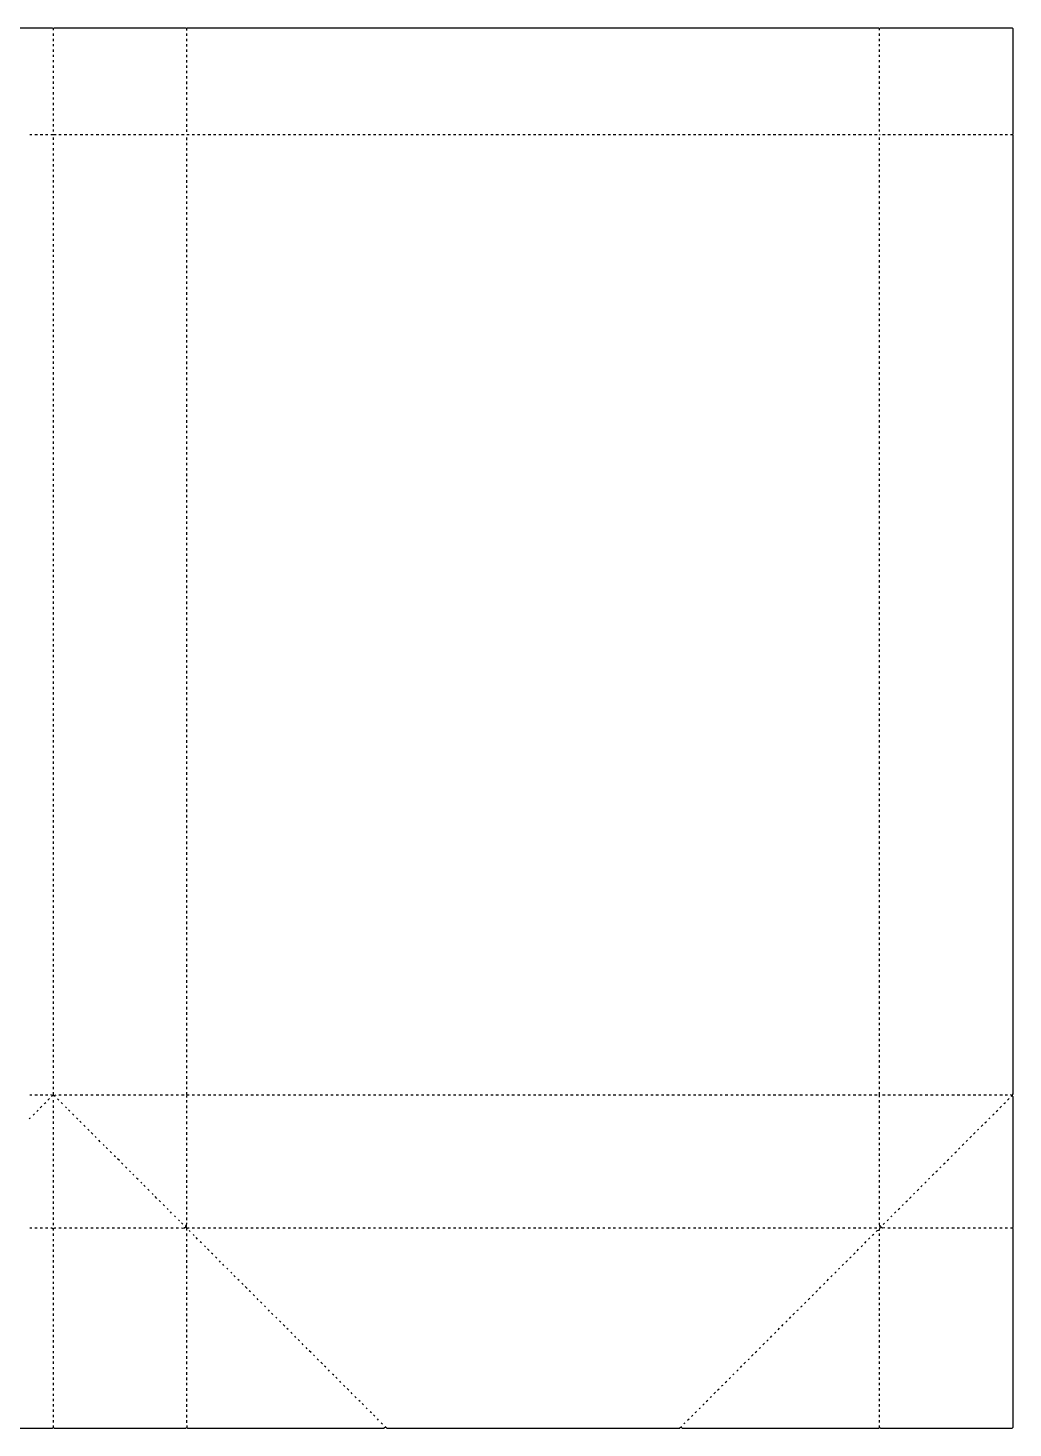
# Model space of a CAD drawing. Extents: x 1007 to 9747, y 717 to 6917.
# Drawn here: x 5382 to 9747, y 717 to 6917 of the extents above; entities that cross this region are included whole.
import ezdxf

# ---------------------------------------------------------------- set-up
doc = ezdxf.new("R2010")
doc.units = 0
doc.layers.get('0').update_dxf_attribs({"linetype": 'CONTINUOUS'})

msp = doc.modelspace()

# ---------------------------------------------------------------- linework, layer by layer
at = {"color": 7, "linetype": 'CONTINUOUS'}
for points in [[(9739, 2185), (9743, 2189), (9743, 2190), (9747, 2197), (9747, 6441, -0.120666), (9745, 6445, -0.120666), (9747, 6449), (9747, 6914), (9743, 6917), (9160, 6917), (9158.9, 6916.2, -0.374448), (9152, 6917), (6089, 6917), (6087.1, 6915.8), (6086, 6915, -0.120666), (6082, 6917), (5499, 6917), (5497.9, 6916.2), (5494, 6915), (5491, 6917), (4908, 6917)], [(5499, 2189, -0.169723), (5507, 2193)], [(6086, 2181, -0.14267), (6088, 2193, -0.129361), (6086.4, 2196), (6086, 2204)], [(8276, 720), (8281, 717), (9152, 717, -0.120666), (9156, 719, -0.120666), (9160, 717), (9743, 717), (9746.3, 719.9), (9747, 721), (9747, 1599, -0.120666), (9745, 1603, -0.120666), (9747, 1607), (9747, 2183), (9745.8, 2184.9, 0.095372), (9743, 2189)], [(9743, 2190, -0.126966), (9736, 2193)], [(5455, 2153, -0.087559), (5461, 2158)], [(9707, 2153, -0.087559), (9713, 2158)], [(5388, 2086, -0.087559), (5394, 2091)], [(9640, 2086, -0.087559), (9646, 2091)], [(9657, 2103, -0.087559), (9663, 2108)], [(9540, 1986, -0.087559), (9546, 1991)], [(9590, 2036, -0.087559), (9596, 2041)], [(9473, 1919, -0.087559), (9479, 1924)], [(9423, 1869, -0.087559), (9429, 1874)], [(9356, 1802, -0.087559), (9362, 1807)], [(9373, 1819, -0.087559), (9379, 1824)], [(9306, 1752, -0.087559), (9312, 1757)], [(9256, 1702, -0.087559), (9262, 1707)], [(9141, 1587, -0.28235), (9155, 1593), (9156, 1594), (9156.4, 1600.9), (9158.8, 1605.1), (9159, 1606), (9159, 1610, -0.684067), (9157, 1613, -0.08251), (9156, 1625)], [(9189, 1635, -0.087559), (9195, 1640)], [(9206, 1652, -0.087559), (9212, 1657)], [(5484, 1603, -0.225288), (5493, 1601), (5497, 1601), (5498.1, 1601.8, -0.169482), (5506, 1603)], [(6063, 1603, 0.158417), (6075, 1603, -0.682961), (6079, 1605), (6081, 1606), (6083, 1605), (6087, 1601, -0.23154), (6097, 1603)], [(6086, 1591, -0.088179), (6087, 1601)], [(9123, 1569, -0.071068), (9130, 1575)], [(9164, 1605, 0.425479), (9159, 1606)], [(9074, 1520, -0.087559), (9080, 1525)], [(9024, 1470, -0.087559), (9030, 1475)], [(8957, 1403, -0.087559), (8963, 1408)], [(8974, 1420, -0.087559), (8980, 1425)], [(8857, 1303, -0.087559), (8863, 1308)], [(8907, 1353, -0.087559), (8913, 1358)], [(8790, 1236, -0.087559), (8796, 1241)], [(8807, 1253, -0.087559), (8813, 1258)], [(8740, 1186, -0.087559), (8746, 1191)], [(8690, 1136, -0.087559), (8696, 1141)], [(8623, 1069, -0.087559), (8629, 1074)], [(8573, 1019, -0.087559), (8579, 1024)], [(8506, 952, -0.087559), (8512, 957)], [(8523, 969, -0.087559), (8529, 974)], [(8456, 902, -0.087559), (8462, 907)], [(8356, 802, -0.087559), (8362, 807)], [(8406, 852, -0.087559), (8412, 857)], [(8339, 785, -0.087559), (8345, 790)], [(4024, 720), (4029, 717), (4900, 717, -0.120666), (4904, 719, -0.120666), (4908, 717), (5491, 717, -0.120666), (5495, 719, -0.120666), (5499, 717), (6082, 717, -0.120666), (6086, 719)], [(6086, 728), (6086, 719), (6089, 717), (6960, 717, -0.079147), (6966, 720)], [(6964, 724), (6966, 722), (6966, 720, -0.085094), (6972, 717), (8270, 717, -0.079147), (8276, 720, -0.256569), (8278, 724)], [(8289, 735, -0.087559), (8295, 740)]]:
    msp.add_lwpolyline(points, format="xyb", dxfattribs=at)
for points in [[(5495, 6907), (5495, 6915)], [(5495, 6883), (5495, 6893)], [(6086, 6906), (6086, 6915)], [(6086, 6882), (6086, 6893)], [(9156, 6907), (9156, 6915)], [(9156, 6883), (9156, 6893)], [(5495, 6859), (5495, 6869)], [(5495, 6836), (5495, 6846)], [(5495, 6812), (5495, 6822)], [(6086, 6858), (6086, 6869)], [(6086, 6835), (6086, 6846)], [(6086, 6811), (6086, 6822)], [(9156, 6859), (9156, 6869)], [(9156, 6836), (9156, 6846)], [(9156, 6812), (9156, 6822)], [(5495, 6789), (5495, 6798)], [(5495, 6765), (5495, 6775)], [(6086, 6788), (6086, 6798)], [(6086, 6764), (6086, 6775)], [(9156, 6789), (9156, 6798)], [(9156, 6765), (9156, 6775)], [(5495, 6741), (5495, 6751)], [(5495, 6718), (5495, 6727)], [(5495, 6694), (5495, 6704)], [(6086, 6740), (6086, 6751)], [(6086, 6717), (6086, 6727)], [(6086, 6693), (6086, 6704)], [(9156, 6741), (9156, 6751)], [(9156, 6718), (9156, 6727)], [(9156, 6694), (9156, 6704)], [(5495, 6670), (5495, 6680)], [(5495, 6647), (5495, 6657)], [(6086, 6669), (6086, 6680)], [(6086, 6646), (6086, 6657)], [(9156, 6670), (9156, 6680)], [(9156, 6647), (9156, 6657)], [(5495, 6623), (5495, 6633)], [(5495, 6600), (5495, 6609)], [(5495, 6576), (5495, 6586)], [(6086, 6622), (6086, 6633)], [(6086, 6599), (6086, 6609)], [(6086, 6575), (6086, 6586)], [(9156, 6623), (9156, 6633)], [(9156, 6600), (9156, 6609)], [(9156, 6576), (9156, 6586)], [(5495, 6552), (5495, 6562)], [(5495, 6529), (5495, 6539)], [(5495, 6505), (5495, 6515)], [(6086, 6551), (6086, 6562)], [(6086, 6528), (6086, 6539)], [(6086, 6504), (6086, 6515)], [(9156, 6552), (9156, 6562)], [(9156, 6529), (9156, 6539)], [(9156, 6505), (9156, 6515)], [(5495, 6481), (5495, 6491)], [(5495, 6458), (5495, 6468)], [(6086, 6480), (6086, 6491)], [(6086, 6457), (6086, 6468)], [(9156, 6481), (9156, 6491)], [(9156, 6458), (9156, 6468)], [(5390, 6445), (5400, 6445)], [(5413, 6445), (5424, 6445)], [(5437, 6445), (5448, 6445)], [(5460, 6445), (5471, 6445)], [(5484, 6445), (5507, 6445)], [(5495, 6422), (5495, 6432)], [(5495, 6399), (5495, 6409)], [(5519, 6445), (5530, 6445)], [(5543, 6445), (5554, 6445)], [(5567, 6445), (5577, 6445)], [(5590, 6445), (5601, 6445)], [(5614, 6445), (5625, 6445)], [(5638, 6445), (5648, 6445)], [(5661, 6445), (5672, 6445)], [(5685, 6445), (5696, 6445)], [(5708, 6445), (5719, 6445)], [(5732, 6445), (5743, 6445)], [(5756, 6445), (5766, 6445)], [(5779, 6445), (5790, 6445)], [(5803, 6445), (5814, 6445)], [(5827, 6445), (5837, 6445)], [(5850, 6445), (5861, 6445)], [(5874, 6445), (5885, 6445)], [(5897, 6445), (5908, 6445)], [(5921, 6445), (5932, 6445)], [(5945, 6445), (5955, 6445)], [(5968, 6445), (5979, 6445)], [(5992, 6445), (6003, 6445)], [(6016, 6445), (6026, 6445)], [(6039, 6445), (6050, 6445)], [(6063, 6445), (6074, 6445)], [(6086, 6445), (6097, 6445)], [(6086, 6421), (6086, 6432)], [(6086, 6398), (6086, 6409)], [(6110, 6445), (6121, 6445)], [(6134, 6445), (6144, 6445)], [(6157, 6445), (6168, 6445)], [(6181, 6445), (6192, 6445)], [(6204, 6445), (6215, 6445)], [(6228, 6445), (6239, 6445)], [(6252, 6445), (6263, 6445)], [(6275, 6445), (6286, 6445)], [(6299, 6445), (6310, 6445)], [(6323, 6445), (6333, 6445)], [(6346, 6445), (6357, 6445)], [(6370, 6445), (6381, 6445)], [(6393, 6445), (6404, 6445)], [(6417, 6445), (6428, 6445)], [(6441, 6445), (6452, 6445)], [(6464, 6445), (6475, 6445)], [(6488, 6445), (6499, 6445)], [(6512, 6445), (6522, 6445)], [(6535, 6445), (6546, 6445)], [(6559, 6445), (6570, 6445)], [(6582, 6445), (6593, 6445)], [(6606, 6445), (6617, 6445)], [(6630, 6445), (6641, 6445)], [(6653, 6445), (6664, 6445)], [(6677, 6445), (6688, 6445)], [(6701, 6445), (6711, 6445)], [(6724, 6445), (6735, 6445)], [(6748, 6445), (6759, 6445)], [(6771, 6445), (6782, 6445)], [(6795, 6445), (6806, 6445)], [(6819, 6445), (6829, 6445)], [(6842, 6445), (6853, 6445)], [(6866, 6445), (6877, 6445)], [(6890, 6445), (6900, 6445)], [(6913, 6445), (6924, 6445)], [(6937, 6445), (6948, 6445)], [(6960, 6445), (6971, 6445)], [(6984, 6445), (6995, 6445)], [(7008, 6445), (7018, 6445)], [(7031, 6445), (7042, 6445)], [(7055, 6445), (7066, 6445)], [(7079, 6445), (7089, 6445)], [(7102, 6445), (7113, 6445)], [(7126, 6445), (7137, 6445)], [(7149, 6445), (7160, 6445)], [(7173, 6445), (7184, 6445)], [(7197, 6445), (7207, 6445)], [(7220, 6445), (7231, 6445)], [(7244, 6445), (7255, 6445)], [(7268, 6445), (7278, 6445)], [(7291, 6445), (7302, 6445)], [(7315, 6445), (7326, 6445)], [(7338, 6445), (7349, 6445)], [(7362, 6445), (7373, 6445)], [(7386, 6445), (7396, 6445)], [(7409, 6445), (7420, 6445)], [(7433, 6445), (7444, 6445)], [(7456, 6445), (7467, 6445)], [(7480, 6445), (7491, 6445)], [(7504, 6445), (7515, 6445)], [(7527, 6445), (7538, 6445)], [(7551, 6445), (7562, 6445)], [(7575, 6445), (7585, 6445)], [(7598, 6445), (7609, 6445)], [(7622, 6445), (7633, 6445)], [(7645, 6445), (7656, 6445)], [(7669, 6445), (7680, 6445)], [(7693, 6445), (7704, 6445)], [(7716, 6445), (7727, 6445)], [(7740, 6445), (7751, 6445)], [(7764, 6445), (7774, 6445)], [(7787, 6445), (7798, 6445)], [(7811, 6445), (7822, 6445)], [(7834, 6445), (7845, 6445)], [(7858, 6445), (7869, 6445)], [(7882, 6445), (7893, 6445)], [(7905, 6445), (7916, 6445)], [(7929, 6445), (7940, 6445)], [(7953, 6445), (7963, 6445)], [(7976, 6445), (7987, 6445)], [(8000, 6445), (8011, 6445)], [(8023, 6445), (8034, 6445)], [(8047, 6445), (8058, 6445)], [(8071, 6445), (8081, 6445)], [(8094, 6445), (8105, 6445)], [(8118, 6445), (8129, 6445)], [(8142, 6445), (8152, 6445)], [(8165, 6445), (8176, 6445)], [(8189, 6445), (8200, 6445)], [(8212, 6445), (8223, 6445)], [(8236, 6445), (8247, 6445)], [(8260, 6445), (8270, 6445)], [(8283, 6445), (8294, 6445)], [(8307, 6445), (8318, 6445)], [(8331, 6445), (8341, 6445)], [(8354, 6445), (8365, 6445)], [(8378, 6445), (8389, 6445)], [(8401, 6445), (8412, 6445)], [(8425, 6445), (8436, 6445)], [(8449, 6445), (8459, 6445)], [(8472, 6445), (8483, 6445)], [(8496, 6445), (8507, 6445)], [(8520, 6445), (8530, 6445)], [(8543, 6445), (8554, 6445)], [(8567, 6445), (8578, 6445)], [(8590, 6445), (8601, 6445)], [(8614, 6445), (8625, 6445)], [(8638, 6445), (8648, 6445)], [(8661, 6445), (8672, 6445)], [(8685, 6445), (8696, 6445)], [(8708, 6445), (8719, 6445)], [(8732, 6445), (8743, 6445)], [(8756, 6445), (8767, 6445)], [(8779, 6445), (8790, 6445)], [(8803, 6445), (8814, 6445)], [(8827, 6445), (8837, 6445)], [(8850, 6445), (8861, 6445)], [(8874, 6445), (8885, 6445)], [(8897, 6445), (8908, 6445)], [(8921, 6445), (8932, 6445)], [(8945, 6445), (8956, 6445)], [(8968, 6445), (8979, 6445)], [(8992, 6445), (9003, 6445)], [(9016, 6445), (9026, 6445)], [(9039, 6445), (9050, 6445)], [(9063, 6445), (9074, 6445)], [(9086, 6445), (9097, 6445)], [(9110, 6445), (9121, 6445)], [(9134, 6445), (9145, 6445)], [(9156, 6445), (9158, 6445)], [(9156, 6422), (9156, 6432)], [(9156, 6399), (9156, 6409)], [(9169, 6445), (9180, 6445)], [(9193, 6445), (9204, 6445)], [(9216, 6445), (9227, 6445)], [(9240, 6445), (9251, 6445)], [(9264, 6445), (9274, 6445)], [(9287, 6445), (9298, 6445)], [(9311, 6445), (9322, 6445)], [(9334, 6445), (9345, 6445)], [(9358, 6445), (9369, 6445)], [(9382, 6445), (9393, 6445)], [(9405, 6445), (9416, 6445)], [(9429, 6445), (9440, 6445)], [(9453, 6445), (9463, 6445)], [(9476, 6445), (9487, 6445)], [(9500, 6445), (9511, 6445)], [(9523, 6445), (9534, 6445)], [(9547, 6445), (9558, 6445)], [(9571, 6445), (9582, 6445)], [(9594, 6445), (9605, 6445)], [(9618, 6445), (9629, 6445)], [(9642, 6445), (9652, 6445)], [(9665, 6445), (9676, 6445)], [(9689, 6445), (9700, 6445)], [(9712, 6445), (9723, 6445)], [(9736, 6445), (9745, 6445)], [(5495, 6375), (5495, 6385)], [(5495, 6352), (5495, 6361)], [(5495, 6328), (5495, 6338)], [(6086, 6374), (6086, 6385)], [(6086, 6351), (6086, 6361)], [(6086, 6327), (6086, 6338)], [(9156, 6375), (9156, 6385)], [(9156, 6352), (9156, 6361)], [(9156, 6328), (9156, 6338)], [(5495, 6304), (5495, 6314)], [(5495, 6281), (5495, 6290)], [(5495, 6257), (5495, 6267)], [(6086, 6303), (6086, 6314)], [(6086, 6280), (6086, 6290)], [(6086, 6256), (6086, 6267)], [(9156, 6304), (9156, 6314)], [(9156, 6281), (9156, 6290)], [(9156, 6257), (9156, 6267)], [(5495, 6233), (5495, 6243)], [(5495, 6210), (5495, 6220)], [(6086, 6232), (6086, 6243)], [(6086, 6209), (6086, 6220)], [(9156, 6233), (9156, 6243)], [(9156, 6210), (9156, 6220)], [(5495, 6186), (5495, 6196)], [(5495, 6163), (5495, 6172)], [(5495, 6139), (5495, 6149)], [(6086, 6185), (6086, 6196)], [(6086, 6162), (6086, 6172)], [(6086, 6138), (6086, 6149)], [(9156, 6186), (9156, 6196)], [(9156, 6163), (9156, 6172)], [(9156, 6139), (9156, 6149)], [(5495, 6115), (5495, 6125)], [(5495, 6092), (5495, 6102)], [(5495, 6068), (5495, 6078)], [(6086, 6114), (6086, 6125)], [(6086, 6091), (6086, 6102)], [(6086, 6067), (6086, 6078)], [(9156, 6115), (9156, 6125)], [(9156, 6092), (9156, 6102)], [(9156, 6068), (9156, 6078)], [(5495, 6044), (5495, 6054)], [(5495, 6021), (5495, 6031)], [(6086, 6043), (6086, 6054)], [(6086, 6020), (6086, 6031)], [(9156, 6044), (9156, 6054)], [(9156, 6021), (9156, 6031)], [(5495, 5997), (5495, 6007)], [(5495, 5974), (5495, 5983)], [(5495, 5950), (5495, 5960)], [(6086, 5996), (6086, 6007)], [(6086, 5973), (6086, 5983)], [(6086, 5949), (6086, 5960)], [(9156, 5997), (9156, 6007)], [(9156, 5974), (9156, 5983)], [(9156, 5950), (9156, 5960)], [(5495, 5926), (5495, 5936)], [(5495, 5903), (5495, 5913)], [(6086, 5925), (6086, 5936)], [(6086, 5902), (6086, 5913)], [(9156, 5926), (9156, 5936)], [(9156, 5903), (9156, 5913)], [(5495, 5879), (5495, 5889)], [(5495, 5855), (5495, 5865)], [(5495, 5832), (5495, 5842)], [(6086, 5878), (6086, 5889)], [(6086, 5854), (6086, 5865)], [(6086, 5831), (6086, 5842)], [(9156, 5879), (9156, 5889)], [(9156, 5855), (9156, 5865)], [(9156, 5832), (9156, 5842)], [(5495, 5808), (5495, 5818)], [(5495, 5785), (5495, 5794)], [(5495, 5761), (5495, 5771)], [(6086, 5807), (6086, 5818)], [(6086, 5784), (6086, 5794)], [(6086, 5760), (6086, 5771)], [(9156, 5808), (9156, 5818)], [(9156, 5785), (9156, 5794)], [(9156, 5761), (9156, 5771)], [(5495, 5737), (5495, 5747)], [(5495, 5714), (5495, 5724)], [(6086, 5736), (6086, 5747)], [(6086, 5713), (6086, 5724)], [(9156, 5737), (9156, 5747)], [(9156, 5714), (9156, 5724)], [(5495, 5690), (5495, 5700)], [(5495, 5667), (5495, 5676)], [(5495, 5643), (5495, 5653)], [(6086, 5689), (6086, 5700)], [(6086, 5666), (6086, 5676)], [(6086, 5642), (6086, 5653)], [(9156, 5690), (9156, 5700)], [(9156, 5667), (9156, 5676)], [(9156, 5643), (9156, 5653)], [(5495, 5619), (5495, 5629)], [(5495, 5596), (5495, 5605)], [(5495, 5572), (5495, 5582)], [(6086, 5618), (6086, 5629)], [(6086, 5595), (6086, 5605)], [(6086, 5571), (6086, 5582)], [(9156, 5619), (9156, 5629)], [(9156, 5596), (9156, 5605)], [(9156, 5572), (9156, 5582)], [(5495, 5548), (5495, 5558)], [(5495, 5525), (5495, 5535)], [(6086, 5547), (6086, 5558)], [(6086, 5524), (6086, 5535)], [(9156, 5548), (9156, 5558)], [(9156, 5525), (9156, 5535)], [(5495, 5501), (5495, 5511)], [(5495, 5478), (5495, 5487)], [(5495, 5454), (5495, 5464)], [(6086, 5500), (6086, 5511)], [(6086, 5477), (6086, 5487)], [(6086, 5453), (6086, 5464)], [(9156, 5501), (9156, 5511)], [(9156, 5478), (9156, 5487)], [(9156, 5454), (9156, 5464)], [(5495, 5430), (5495, 5440)], [(5495, 5407), (5495, 5416)], [(6086, 5429), (6086, 5440)], [(6086, 5406), (6086, 5416)], [(9156, 5430), (9156, 5440)], [(9156, 5407), (9156, 5416)], [(5495, 5383), (5495, 5393)], [(5495, 5359), (5495, 5369)], [(5495, 5336), (5495, 5346)], [(6086, 5382), (6086, 5393)], [(6086, 5358), (6086, 5369)], [(6086, 5335), (6086, 5346)], [(9156, 5383), (9156, 5393)], [(9156, 5359), (9156, 5369)], [(9156, 5336), (9156, 5346)], [(5495, 5312), (5495, 5322)], [(5495, 5289), (5495, 5298)], [(5495, 5265), (5495, 5275)], [(6086, 5311), (6086, 5322)], [(6086, 5288), (6086, 5298)], [(6086, 5264), (6086, 5275)], [(9156, 5312), (9156, 5322)], [(9156, 5289), (9156, 5298)], [(9156, 5265), (9156, 5275)], [(5495, 5241), (5495, 5251)], [(5495, 5218), (5495, 5228)], [(6086, 5240), (6086, 5251)], [(6086, 5217), (6086, 5228)], [(9156, 5241), (9156, 5251)], [(9156, 5218), (9156, 5228)], [(5495, 5194), (5495, 5204)], [(5495, 5170), (5495, 5180)], [(5495, 5147), (5495, 5157)], [(6086, 5193), (6086, 5204)], [(6086, 5169), (6086, 5180)], [(6086, 5146), (6086, 5157)], [(9156, 5194), (9156, 5204)], [(9156, 5170), (9156, 5180)], [(9156, 5147), (9156, 5157)], [(5495, 5123), (5495, 5133)], [(5495, 5100), (5495, 5109)], [(5495, 5076), (5495, 5086)], [(6086, 5122), (6086, 5133)], [(6086, 5099), (6086, 5109)], [(6086, 5075), (6086, 5086)], [(9156, 5123), (9156, 5133)], [(9156, 5100), (9156, 5109)], [(9156, 5076), (9156, 5086)], [(5495, 5052), (5495, 5062)], [(5495, 5029), (5495, 5039)], [(6086, 5051), (6086, 5062)], [(6086, 5028), (6086, 5039)], [(9156, 5052), (9156, 5062)], [(9156, 5029), (9156, 5039)], [(5495, 5005), (5495, 5015)], [(5495, 4982), (5495, 4991)], [(5495, 4958), (5495, 4968)], [(6086, 5004), (6086, 5015)], [(6086, 4981), (6086, 4991)], [(6086, 4957), (6086, 4968)], [(9156, 5005), (9156, 5015)], [(9156, 4982), (9156, 4991)], [(9156, 4958), (9156, 4968)], [(5495, 4934), (5495, 4944)], [(5495, 4911), (5495, 4920)], [(6086, 4933), (6086, 4944)], [(6086, 4910), (6086, 4920)], [(9156, 4934), (9156, 4944)], [(9156, 4911), (9156, 4920)], [(5495, 4887), (5495, 4897)], [(5495, 4863), (5495, 4873)], [(5495, 4840), (5495, 4850)], [(6086, 4886), (6086, 4897)], [(6086, 4862), (6086, 4873)], [(6086, 4839), (6086, 4850)], [(9156, 4887), (9156, 4897)], [(9156, 4863), (9156, 4873)], [(9156, 4840), (9156, 4850)], [(5495, 4816), (5495, 4826)], [(5495, 4793), (5495, 4802)], [(5495, 4769), (5495, 4779)], [(6086, 4815), (6086, 4826)], [(6086, 4792), (6086, 4802)], [(6086, 4768), (6086, 4779)], [(9156, 4816), (9156, 4826)], [(9156, 4793), (9156, 4802)], [(9156, 4769), (9156, 4779)], [(5495, 4745), (5495, 4755)], [(5495, 4722), (5495, 4731)], [(6086, 4744), (6086, 4755)], [(6086, 4721), (6086, 4731)], [(9156, 4745), (9156, 4755)], [(9156, 4722), (9156, 4731)], [(5495, 4698), (5495, 4708)], [(5495, 4674), (5495, 4684)], [(5495, 4651), (5495, 4661)], [(6086, 4697), (6086, 4708)], [(6086, 4673), (6086, 4684)], [(6086, 4650), (6086, 4661)], [(9156, 4698), (9156, 4708)], [(9156, 4674), (9156, 4684)], [(9156, 4651), (9156, 4661)], [(5495, 4627), (5495, 4637)], [(5495, 4604), (5495, 4613)], [(5495, 4580), (5495, 4590)], [(6086, 4626), (6086, 4637)], [(6086, 4603), (6086, 4613)], [(6086, 4579), (6086, 4590)], [(9156, 4627), (9156, 4637)], [(9156, 4604), (9156, 4613)], [(9156, 4580), (9156, 4590)], [(5495, 4556), (5495, 4566)], [(5495, 4533), (5495, 4543)], [(6086, 4555), (6086, 4566)], [(6086, 4532), (6086, 4543)], [(9156, 4556), (9156, 4566)], [(9156, 4533), (9156, 4543)], [(5495, 4509), (5495, 4519)], [(5495, 4485), (5495, 4495)], [(5495, 4462), (5495, 4472)], [(6086, 4508), (6086, 4519)], [(6086, 4484), (6086, 4495)], [(6086, 4461), (6086, 4472)], [(9156, 4509), (9156, 4519)], [(9156, 4485), (9156, 4495)], [(9156, 4462), (9156, 4472)], [(5495, 4438), (5495, 4448)], [(5495, 4415), (5495, 4424)], [(6086, 4437), (6086, 4448)], [(6086, 4414), (6086, 4424)], [(9156, 4438), (9156, 4448)], [(9156, 4415), (9156, 4424)], [(5495, 4391), (5495, 4401)], [(5495, 4367), (5495, 4377)], [(5495, 4344), (5495, 4354)], [(6086, 4390), (6086, 4401)], [(6086, 4366), (6086, 4377)], [(6086, 4343), (6086, 4354)], [(9156, 4391), (9156, 4401)], [(9156, 4367), (9156, 4377)], [(9156, 4344), (9156, 4354)], [(5495, 4320), (5495, 4330)], [(5495, 4296), (5495, 4306)], [(5495, 4273), (5495, 4283)], [(6086, 4319), (6086, 4330)], [(6086, 4295), (6086, 4306)], [(6086, 4272), (6086, 4283)], [(9156, 4320), (9156, 4330)], [(9156, 4296), (9156, 4306)], [(9156, 4273), (9156, 4283)], [(5495, 4249), (5495, 4259)], [(5495, 4226), (5495, 4235)], [(6086, 4248), (6086, 4259)], [(6086, 4225), (6086, 4235)], [(9156, 4249), (9156, 4259)], [(9156, 4226), (9156, 4235)], [(5495, 4202), (5495, 4212)], [(5495, 4178), (5495, 4188)], [(5495, 4155), (5495, 4165)], [(6086, 4201), (6086, 4212)], [(6086, 4177), (6086, 4188)], [(6086, 4154), (6086, 4165)], [(9156, 4202), (9156, 4212)], [(9156, 4178), (9156, 4188)], [(9156, 4155), (9156, 4165)], [(5495, 4131), (5495, 4141)], [(5495, 4108), (5495, 4117)], [(5495, 4084), (5495, 4094)], [(6086, 4130), (6086, 4141)], [(6086, 4107), (6086, 4117)], [(6086, 4083), (6086, 4094)], [(9156, 4131), (9156, 4141)], [(9156, 4108), (9156, 4117)], [(9156, 4084), (9156, 4094)], [(5495, 4060), (5495, 4070)], [(5495, 4037), (5495, 4046)], [(6086, 4059), (6086, 4070)], [(6086, 4036), (6086, 4046)], [(9156, 4060), (9156, 4070)], [(9156, 4037), (9156, 4046)], [(5495, 4013), (5495, 4023)], [(5495, 3989), (5495, 3999)], [(5495, 3966), (5495, 3976)], [(6086, 4012), (6086, 4023)], [(6086, 3988), (6086, 3999)], [(6086, 3965), (6086, 3976)], [(9156, 4013), (9156, 4023)], [(9156, 3989), (9156, 3999)], [(9156, 3966), (9156, 3976)], [(5495, 3942), (5495, 3952)], [(5495, 3919), (5495, 3928)], [(6086, 3941), (6086, 3952)], [(6086, 3918), (6086, 3928)], [(9156, 3942), (9156, 3952)], [(9156, 3919), (9156, 3928)], [(5495, 3895), (5495, 3905)], [(5495, 3871), (5495, 3881)], [(5495, 3848), (5495, 3857)], [(6086, 3894), (6086, 3905)], [(6086, 3870), (6086, 3881)], [(6086, 3847), (6086, 3857)], [(9156, 3895), (9156, 3905)], [(9156, 3871), (9156, 3881)], [(9156, 3848), (9156, 3857)], [(5495, 3824), (5495, 3834)], [(5495, 3800), (5495, 3810)], [(5495, 3777), (5495, 3787)], [(6086, 3823), (6086, 3834)], [(6086, 3799), (6086, 3810)], [(6086, 3776), (6086, 3787)], [(9156, 3824), (9156, 3834)], [(9156, 3800), (9156, 3810)], [(9156, 3777), (9156, 3787)], [(5495, 3753), (5495, 3763)], [(5495, 3730), (5495, 3739)], [(6086, 3752), (6086, 3763)], [(6086, 3729), (6086, 3739)], [(9156, 3753), (9156, 3763)], [(9156, 3730), (9156, 3739)], [(5495, 3706), (5495, 3716)], [(5495, 3682), (5495, 3692)], [(5495, 3659), (5495, 3669)], [(6086, 3705), (6086, 3716)], [(6086, 3681), (6086, 3692)], [(6086, 3658), (6086, 3669)], [(9156, 3706), (9156, 3716)], [(9156, 3682), (9156, 3692)], [(9156, 3659), (9156, 3669)], [(5495, 3635), (5495, 3645)], [(5495, 3611), (5495, 3621)], [(5495, 3588), (5495, 3598)], [(6086, 3634), (6086, 3645)], [(6086, 3610), (6086, 3621)], [(6086, 3587), (6086, 3598)], [(9156, 3635), (9156, 3645)], [(9156, 3611), (9156, 3621)], [(9156, 3588), (9156, 3598)], [(5495, 3564), (5495, 3574)], [(5495, 3541), (5495, 3550)], [(6086, 3563), (6086, 3574)], [(6086, 3540), (6086, 3550)], [(9156, 3564), (9156, 3574)], [(9156, 3541), (9156, 3550)], [(5495, 3517), (5495, 3527)], [(5495, 3493), (5495, 3503)], [(5495, 3470), (5495, 3480)], [(6086, 3516), (6086, 3527)], [(6086, 3492), (6086, 3503)], [(6086, 3469), (6086, 3480)], [(9156, 3517), (9156, 3527)], [(9156, 3493), (9156, 3503)], [(9156, 3470), (9156, 3480)], [(5495, 3446), (5495, 3456)], [(5495, 3422), (5495, 3432)], [(6086, 3445), (6086, 3456)], [(6086, 3421), (6086, 3432)], [(9156, 3446), (9156, 3456)], [(9156, 3422), (9156, 3432)], [(5495, 3399), (5495, 3409)], [(5495, 3375), (5495, 3385)], [(5495, 3352), (5495, 3361)], [(6086, 3398), (6086, 3409)], [(6086, 3374), (6086, 3385)], [(6086, 3351), (6086, 3361)], [(9156, 3399), (9156, 3409)], [(9156, 3375), (9156, 3385)], [(9156, 3352), (9156, 3361)], [(5495, 3328), (5495, 3338)], [(5495, 3304), (5495, 3314)], [(5495, 3281), (5495, 3291)], [(6086, 3327), (6086, 3338)], [(6086, 3303), (6086, 3314)], [(6086, 3280), (6086, 3291)], [(9156, 3328), (9156, 3338)], [(9156, 3304), (9156, 3314)], [(9156, 3281), (9156, 3291)], [(5495, 3257), (5495, 3267)], [(5495, 3234), (5495, 3243)], [(6086, 3256), (6086, 3267)], [(6086, 3233), (6086, 3243)], [(9156, 3257), (9156, 3267)], [(9156, 3234), (9156, 3243)], [(5495, 3210), (5495, 3220)], [(5495, 3186), (5495, 3196)], [(5495, 3163), (5495, 3172)], [(6086, 3209), (6086, 3220)], [(6086, 3185), (6086, 3196)], [(6086, 3162), (6086, 3172)], [(9156, 3210), (9156, 3220)], [(9156, 3186), (9156, 3196)], [(9156, 3163), (9156, 3172)], [(5495, 3139), (5495, 3149)], [(5495, 3115), (5495, 3125)], [(5495, 3092), (5495, 3102)], [(6086, 3138), (6086, 3149)], [(6086, 3114), (6086, 3125)], [(6086, 3091), (6086, 3102)], [(9156, 3139), (9156, 3149)], [(9156, 3115), (9156, 3125)], [(9156, 3092), (9156, 3102)], [(5495, 3068), (5495, 3078)], [(5495, 3045), (5495, 3054)], [(6086, 3067), (6086, 3078)], [(6086, 3044), (6086, 3054)], [(9156, 3068), (9156, 3078)], [(9156, 3045), (9156, 3054)], [(5495, 3021), (5495, 3031)], [(5495, 2997), (5495, 3007)], [(5495, 2974), (5495, 2983)], [(6086, 3020), (6086, 3031)], [(6086, 2996), (6086, 3007)], [(6086, 2973), (6086, 2983)], [(9156, 3021), (9156, 3031)], [(9156, 2997), (9156, 3007)], [(9156, 2974), (9156, 2983)], [(5495, 2950), (5495, 2960)], [(5495, 2926), (5495, 2936)], [(6086, 2949), (6086, 2960)], [(6086, 2925), (6086, 2936)], [(9156, 2950), (9156, 2960)], [(9156, 2926), (9156, 2936)], [(5495, 2903), (5495, 2913)], [(5495, 2879), (5495, 2889)], [(5495, 2856), (5495, 2865)], [(6086, 2902), (6086, 2913)], [(6086, 2878), (6086, 2889)], [(6086, 2855), (6086, 2865)], [(9156, 2903), (9156, 2913)], [(9156, 2879), (9156, 2889)], [(9156, 2856), (9156, 2865)], [(5495, 2832), (5495, 2842)], [(5495, 2808), (5495, 2818)], [(5495, 2785), (5495, 2795)], [(6086, 2831), (6086, 2842)], [(6086, 2807), (6086, 2818)], [(6086, 2784), (6086, 2795)], [(9156, 2832), (9156, 2842)], [(9156, 2808), (9156, 2818)], [(9156, 2785), (9156, 2795)], [(5495, 2761), (5495, 2771)], [(5495, 2737), (5495, 2747)], [(6086, 2760), (6086, 2771)], [(6086, 2736), (6086, 2747)], [(9156, 2761), (9156, 2771)], [(9156, 2737), (9156, 2747)], [(5495, 2714), (5495, 2724)], [(5495, 2690), (5495, 2700)], [(5495, 2667), (5495, 2676)], [(6086, 2713), (6086, 2724)], [(6086, 2689), (6086, 2700)], [(6086, 2666), (6086, 2676)], [(9156, 2714), (9156, 2724)], [(9156, 2690), (9156, 2700)], [(9156, 2667), (9156, 2676)], [(5495, 2643), (5495, 2653)], [(5495, 2619), (5495, 2629)], [(5495, 2596), (5495, 2606)], [(6086, 2642), (6086, 2653)], [(6086, 2618), (6086, 2629)], [(6086, 2595), (6086, 2606)], [(9156, 2643), (9156, 2653)], [(9156, 2619), (9156, 2629)], [(9156, 2596), (9156, 2606)], [(5495, 2572), (5495, 2582)], [(5495, 2548), (5495, 2558)], [(6086, 2571), (6086, 2582)], [(6086, 2547), (6086, 2558)], [(9156, 2572), (9156, 2582)], [(9156, 2548), (9156, 2558)], [(5495, 2525), (5495, 2535)], [(5495, 2501), (5495, 2511)], [(5495, 2478), (5495, 2487)], [(6086, 2524), (6086, 2535)], [(6086, 2500), (6086, 2511)], [(6086, 2477), (6086, 2487)], [(9156, 2525), (9156, 2535)], [(9156, 2501), (9156, 2511)], [(9156, 2478), (9156, 2487)], [(5495, 2454), (5495, 2464)], [(5495, 2430), (5495, 2440)], [(6086, 2453), (6086, 2464)], [(6086, 2429), (6086, 2440)], [(9156, 2454), (9156, 2464)], [(9156, 2430), (9156, 2440)], [(5495, 2407), (5495, 2417)], [(5495, 2383), (5495, 2393)], [(5495, 2360), (5495, 2369)], [(6086, 2406), (6086, 2417)], [(6086, 2382), (6086, 2393)], [(6086, 2359), (6086, 2369)], [(9156, 2407), (9156, 2417)], [(9156, 2383), (9156, 2393)], [(9156, 2360), (9156, 2369)], [(5495, 2336), (5495, 2346)], [(5495, 2312), (5495, 2322)], [(5495, 2289), (5495, 2298)], [(6086, 2335), (6086, 2346)], [(6086, 2311), (6086, 2322)], [(6086, 2288), (6086, 2298)], [(9156, 2336), (9156, 2346)], [(9156, 2312), (9156, 2322)], [(9156, 2289), (9156, 2298)], [(5495, 2265), (5495, 2275)], [(5495, 2241), (5495, 2251)], [(6086, 2264), (6086, 2275)], [(6086, 2240), (6086, 2251)], [(9156, 2265), (9156, 2275)], [(9156, 2241), (9156, 2251)], [(5390, 2193), (5400, 2193)], [(5413, 2193), (5424, 2193)], [(5437, 2193), (5448, 2193)], [(5460, 2193), (5471, 2193)], [(5471, 2169), (5478, 2176)], [(5491, 2189), (5484, 2193)], [(5487, 2185), (5491, 2189), (5492, 2190), (5495, 2190), (5498, 2190), (5499, 2189), (5503, 2185)], [(5495, 2218), (5495, 2228)], [(5495, 2190), (5495, 2204)], [(5519, 2169), (5513, 2175)], [(5519, 2193), (5530, 2193)], [(5543, 2193), (5554, 2193)], [(5567, 2193), (5577, 2193)], [(5590, 2193), (5601, 2193)], [(5614, 2193), (5625, 2193)], [(5638, 2193), (5648, 2193)], [(5661, 2193), (5672, 2193)], [(5685, 2193), (5696, 2193)], [(5708, 2193), (5719, 2193)], [(5732, 2193), (5743, 2193)], [(5756, 2193), (5766, 2193)], [(5779, 2193), (5790, 2193)], [(5803, 2193), (5814, 2193)], [(5827, 2193), (5837, 2193)], [(5850, 2193), (5861, 2193)], [(5874, 2193), (5885, 2193)], [(5897, 2193), (5908, 2193)], [(5921, 2193), (5932, 2193)], [(5945, 2193), (5955, 2193)], [(5968, 2193), (5979, 2193)], [(5992, 2193), (6003, 2193)], [(6016, 2193), (6026, 2193)], [(6039, 2193), (6050, 2193)], [(6063, 2193), (6074, 2193)], [(6086, 2217), (6086, 2228)], [(6088, 2193), (6097, 2193)], [(6110, 2193), (6121, 2193)], [(6134, 2193), (6144, 2193)], [(6157, 2193), (6168, 2193)], [(6181, 2193), (6192, 2193)], [(6204, 2193), (6215, 2193)], [(6228, 2193), (6239, 2193)], [(6252, 2193), (6263, 2193)], [(6275, 2193), (6286, 2193)], [(6299, 2193), (6310, 2193)], [(6323, 2193), (6333, 2193)], [(6346, 2193), (6357, 2193)], [(6370, 2193), (6381, 2193)], [(6393, 2193), (6404, 2193)], [(6417, 2193), (6428, 2193)], [(6441, 2193), (6452, 2193)], [(6464, 2193), (6475, 2193)], [(6488, 2193), (6499, 2193)], [(6512, 2193), (6522, 2193)], [(6535, 2193), (6546, 2193)], [(6559, 2193), (6570, 2193)], [(6582, 2193), (6593, 2193)], [(6606, 2193), (6617, 2193)], [(6630, 2193), (6641, 2193)], [(6653, 2193), (6664, 2193)], [(6677, 2193), (6688, 2193)], [(6701, 2193), (6711, 2193)], [(6724, 2193), (6735, 2193)], [(6748, 2193), (6759, 2193)], [(6771, 2193), (6782, 2193)], [(6795, 2193), (6806, 2193)], [(6819, 2193), (6829, 2193)], [(6842, 2193), (6853, 2193)], [(6866, 2193), (6877, 2193)], [(6890, 2193), (6900, 2193)], [(6913, 2193), (6924, 2193)], [(6937, 2193), (6948, 2193)], [(6960, 2193), (6971, 2193)], [(6984, 2193), (6995, 2193)], [(7008, 2193), (7018, 2193)], [(7031, 2193), (7042, 2193)], [(7055, 2193), (7066, 2193)], [(7079, 2193), (7089, 2193)], [(7102, 2193), (7113, 2193)], [(7126, 2193), (7137, 2193)], [(7149, 2193), (7160, 2193)], [(7173, 2193), (7184, 2193)], [(7197, 2193), (7207, 2193)], [(7220, 2193), (7231, 2193)], [(7244, 2193), (7255, 2193)], [(7268, 2193), (7278, 2193)], [(7291, 2193), (7302, 2193)], [(7315, 2193), (7326, 2193)], [(7338, 2193), (7349, 2193)], [(7362, 2193), (7373, 2193)], [(7386, 2193), (7396, 2193)], [(7409, 2193), (7420, 2193)], [(7433, 2193), (7444, 2193)], [(7456, 2193), (7467, 2193)], [(7480, 2193), (7491, 2193)], [(7504, 2193), (7515, 2193)], [(7527, 2193), (7538, 2193)], [(7551, 2193), (7562, 2193)], [(7575, 2193), (7585, 2193)], [(7598, 2193), (7609, 2193)], [(7622, 2193), (7633, 2193)], [(7645, 2193), (7656, 2193)], [(7669, 2193), (7680, 2193)], [(7693, 2193), (7704, 2193)], [(7716, 2193), (7727, 2193)], [(7740, 2193), (7751, 2193)], [(7764, 2193), (7774, 2193)], [(7787, 2193), (7798, 2193)], [(7811, 2193), (7822, 2193)], [(7834, 2193), (7845, 2193)], [(7858, 2193), (7869, 2193)], [(7882, 2193), (7893, 2193)], [(7905, 2193), (7916, 2193)], [(7929, 2193), (7940, 2193)], [(7953, 2193), (7963, 2193)], [(7976, 2193), (7987, 2193)], [(8000, 2193), (8011, 2193)], [(8023, 2193), (8034, 2193)], [(8047, 2193), (8058, 2193)], [(8071, 2193), (8081, 2193)], [(8094, 2193), (8105, 2193)], [(8118, 2193), (8129, 2193)], [(8142, 2193), (8152, 2193)], [(8165, 2193), (8176, 2193)], [(8189, 2193), (8200, 2193)], [(8212, 2193), (8223, 2193)], [(8236, 2193), (8247, 2193)], [(8260, 2193), (8270, 2193)], [(8283, 2193), (8294, 2193)], [(8307, 2193), (8318, 2193)], [(8331, 2193), (8341, 2193)], [(8354, 2193), (8365, 2193)], [(8378, 2193), (8389, 2193)], [(8401, 2193), (8412, 2193)], [(8425, 2193), (8436, 2193)], [(8449, 2193), (8459, 2193)], [(8472, 2193), (8483, 2193)], [(8496, 2193), (8507, 2193)], [(8520, 2193), (8530, 2193)], [(8543, 2193), (8554, 2193)], [(8567, 2193), (8578, 2193)], [(8590, 2193), (8601, 2193)], [(8614, 2193), (8625, 2193)], [(8638, 2193), (8648, 2193)], [(8661, 2193), (8672, 2193)], [(8685, 2193), (8696, 2193)], [(8708, 2193), (8719, 2193)], [(8732, 2193), (8743, 2193)], [(8756, 2193), (8767, 2193)], [(8779, 2193), (8790, 2193)], [(8803, 2193), (8814, 2193)], [(8827, 2193), (8837, 2193)], [(8850, 2193), (8861, 2193)], [(8874, 2193), (8885, 2193)], [(8897, 2193), (8908, 2193)], [(8921, 2193), (8932, 2193)], [(8945, 2193), (8956, 2193)], [(8968, 2193), (8979, 2193)], [(8992, 2193), (9003, 2193)], [(9016, 2193), (9026, 2193)], [(9039, 2193), (9050, 2193)], [(9063, 2193), (9074, 2193)], [(9086, 2193), (9097, 2193)], [(9110, 2193), (9121, 2193)], [(9134, 2193), (9145, 2193)], [(9156, 2218), (9156, 2228)], [(9156, 2182), (9156, 2204)], [(9169, 2193), (9180, 2193)], [(9193, 2193), (9204, 2193)], [(9216, 2193), (9227, 2193)], [(9240, 2193), (9251, 2193)], [(9264, 2193), (9274, 2193)], [(9287, 2193), (9298, 2193)], [(9311, 2193), (9322, 2193)], [(9334, 2193), (9345, 2193)], [(9358, 2193), (9369, 2193)], [(9382, 2193), (9393, 2193)], [(9405, 2193), (9416, 2193)], [(9429, 2193), (9440, 2193)], [(9453, 2193), (9463, 2193)], [(9476, 2193), (9487, 2193)], [(9500, 2193), (9511, 2193)], [(9523, 2193), (9534, 2193)], [(9547, 2193), (9558, 2193)], [(9571, 2193), (9582, 2193)], [(9594, 2193), (9605, 2193)], [(9618, 2193), (9629, 2193)], [(9642, 2193), (9652, 2193)], [(9665, 2193), (9676, 2193)], [(9689, 2193), (9700, 2193)], [(9712, 2193), (9723, 2193)], [(9723, 2169), (9730, 2176)], [(5405, 2103), (5411, 2109)], [(5421, 2119), (5427, 2125)], [(5437, 2135), (5444, 2142)], [(5495, 2159), (5495, 2169)], [(5495, 2135), (5495, 2145)], [(5495, 2112), (5495, 2121)], [(5536, 2152), (5530, 2158)], [(5553, 2135), (5548, 2140)], [(5568, 2120), (5562, 2126)], [(6086, 2158), (6086, 2169)], [(6086, 2134), (6086, 2145)], [(6086, 2111), (6086, 2121)], [(9156, 2159), (9156, 2169)], [(9156, 2135), (9156, 2145)], [(9156, 2112), (9156, 2121)], [(9673, 2119), (9679, 2125)], [(9689, 2135), (9696, 2142)], [(5495, 2088), (5495, 2098)], [(5495, 2064), (5495, 2074)], [(5495, 2041), (5495, 2050)], [(5586, 2102), (5580, 2108)], [(5603, 2085), (5598, 2090)], [(5618, 2070), (5612, 2076)], [(5636, 2052), (5630, 2058)], [(6086, 2087), (6086, 2098)], [(6086, 2063), (6086, 2074)], [(6086, 2040), (6086, 2050)], [(9156, 2088), (9156, 2098)], [(9156, 2064), (9156, 2074)], [(9156, 2041), (9156, 2050)], [(9606, 2052), (9613, 2059)], [(9622, 2068), (9629, 2075)], [(5495, 2017), (5495, 2027)], [(5495, 1993), (5495, 2003)], [(5653, 2035), (5647, 2041)], [(5670, 2018), (5662, 2026)], [(5685, 2003), (5680, 2008)], [(5703, 1985), (5697, 1991)], [(6086, 2016), (6086, 2027)], [(6086, 1992), (6086, 2003)], [(9156, 2017), (9156, 2027)], [(9156, 1993), (9156, 2003)], [(9556, 2002), (9563, 2009)], [(9572, 2018), (9579, 2025)], [(5495, 1970), (5495, 1980)], [(5495, 1946), (5495, 1956)], [(5495, 1923), (5495, 1932)], [(5720, 1968), (5715, 1973)], [(5735, 1953), (5729, 1959)], [(5753, 1935), (5747, 1941)], [(5770, 1918), (5765, 1923)], [(6086, 1969), (6086, 1980)], [(6086, 1945), (6086, 1956)], [(6086, 1922), (6086, 1932)], [(9156, 1970), (9156, 1980)], [(9156, 1946), (9156, 1956)], [(9156, 1923), (9156, 1932)], [(9489, 1935), (9496, 1942)], [(9506, 1952), (9512, 1958)], [(9522, 1968), (9529, 1975)], [(5495, 1899), (5495, 1909)], [(5495, 1875), (5495, 1885)], [(5495, 1852), (5495, 1861)], [(5788, 1901), (5779, 1909)], [(5803, 1885), (5797, 1891)], [(5820, 1868), (5814, 1874)], [(6086, 1898), (6086, 1909)], [(6086, 1874), (6086, 1885)], [(6086, 1851), (6086, 1861)], [(9156, 1899), (9156, 1909)], [(9156, 1875), (9156, 1885)], [(9156, 1852), (9156, 1861)], [(9439, 1885), (9446, 1892)], [(9455, 1901), (9462, 1908)], [(5495, 1828), (5495, 1838)], [(5495, 1804), (5495, 1814)], [(5837, 1851), (5832, 1856)], [(5852, 1836), (5847, 1841)], [(5870, 1818), (5864, 1824)], [(5887, 1801), (5882, 1806)], [(6086, 1827), (6086, 1838)], [(6086, 1803), (6086, 1814)], [(9156, 1828), (9156, 1838)], [(9156, 1804), (9156, 1814)], [(9389, 1835), (9396, 1842)], [(9405, 1851), (9412, 1858)], [(5495, 1781), (5495, 1791)], [(5495, 1757), (5495, 1767)], [(5495, 1734), (5495, 1743)], [(5902, 1786), (5896, 1792)], [(5919, 1769), (5914, 1774)], [(5937, 1751), (5932, 1756)], [(5954, 1734), (5946, 1742)], [(6086, 1780), (6086, 1791)], [(6086, 1756), (6086, 1767)], [(6086, 1733), (6086, 1743)], [(9156, 1781), (9156, 1791)], [(9156, 1757), (9156, 1767)], [(9156, 1734), (9156, 1743)], [(9288, 1734), (9295, 1741)], [(9322, 1768), (9329, 1775)], [(9339, 1785), (9345, 1791)], [(5495, 1710), (5495, 1720)], [(5495, 1686), (5495, 1696)], [(5969, 1719), (5964, 1724)], [(5987, 1701), (5981, 1707)], [(6004, 1684), (5999, 1689)], [(6086, 1709), (6086, 1720)], [(6086, 1685), (6086, 1696)], [(9156, 1710), (9156, 1720)], [(9156, 1686), (9156, 1696)], [(9238, 1684), (9245, 1691)], [(9272, 1718), (9279, 1725)], [(5495, 1663), (5495, 1673)], [(5495, 1639), (5495, 1649)], [(5495, 1615), (5495, 1625)], [(6019, 1669), (6014, 1674)], [(6036, 1652), (6031, 1657)], [(6054, 1634), (6049, 1639)], [(6069, 1619), (6063, 1625)], [(6084, 1612), (6085, 1613), (6086, 1625)], [(6086, 1662), (6086, 1673)], [(6086, 1638), (6086, 1649)], [(9156, 1663), (9156, 1673)], [(9156, 1639), (9156, 1649)], [(9172, 1618), (9178, 1624)], [(9222, 1668), (9228, 1674)], [(5390, 1603), (5400, 1603)], [(5413, 1603), (5423, 1603)], [(5437, 1603), (5447, 1603)], [(5460, 1603), (5471, 1603)], [(5495, 1592), (5495, 1601)], [(5495, 1568), (5495, 1578)], [(5495, 1545), (5495, 1554)], [(5519, 1603), (5530, 1603)], [(5543, 1603), (5553, 1603)], [(5567, 1603), (5577, 1603)], [(5590, 1603), (5601, 1603)], [(5614, 1603), (5624, 1603)], [(5638, 1603), (5648, 1603)], [(5661, 1603), (5671, 1603)], [(5685, 1603), (5695, 1603)], [(5708, 1603), (5719, 1603)], [(5732, 1603), (5742, 1603)], [(5756, 1603), (5766, 1603)], [(5779, 1603), (5790, 1603)], [(5803, 1603), (5813, 1603)], [(5827, 1603), (5837, 1603)], [(5850, 1603), (5860, 1603)], [(5874, 1603), (5884, 1603)], [(5897, 1603), (5908, 1603)], [(5921, 1603), (5931, 1603)], [(5945, 1603), (5955, 1603)], [(5968, 1603), (5979, 1603)], [(5992, 1603), (6002, 1603)], [(6016, 1603), (6026, 1603)], [(6039, 1603), (6049, 1603)], [(6086, 1567), (6086, 1578)], [(6086, 1544), (6086, 1554)], [(6101, 1587), (6096, 1592)], [(6110, 1603), (6120, 1603)], [(6119, 1569), (6114, 1574)], [(6134, 1554), (6128, 1560)], [(6134, 1603), (6144, 1603)], [(6157, 1603), (6168, 1603)], [(6181, 1603), (6191, 1603)], [(6204, 1603), (6215, 1603)], [(6228, 1603), (6238, 1603)], [(6252, 1603), (6262, 1603)], [(6275, 1603), (6286, 1603)], [(6299, 1603), (6309, 1603)], [(6323, 1603), (6333, 1603)], [(6346, 1603), (6357, 1603)], [(6370, 1603), (6380, 1603)], [(6393, 1603), (6404, 1603)], [(6417, 1603), (6427, 1603)], [(6441, 1603), (6451, 1603)], [(6464, 1603), (6475, 1603)], [(6488, 1603), (6498, 1603)], [(6512, 1603), (6522, 1603)], [(6535, 1603), (6546, 1603)], [(6559, 1603), (6569, 1603)], [(6582, 1603), (6593, 1603)], [(6606, 1603), (6616, 1603)], [(6630, 1603), (6640, 1603)], [(6653, 1603), (6664, 1603)], [(6677, 1603), (6687, 1603)], [(6701, 1603), (6711, 1603)], [(6724, 1603), (6735, 1603)], [(6748, 1603), (6758, 1603)], [(6771, 1603), (6782, 1603)], [(6795, 1603), (6805, 1603)], [(6819, 1603), (6829, 1603)], [(6842, 1603), (6853, 1603)], [(6866, 1603), (6876, 1603)], [(6890, 1603), (6900, 1603)], [(6913, 1603), (6923, 1603)], [(6937, 1603), (6947, 1603)], [(6960, 1603), (6971, 1603)], [(6984, 1603), (6994, 1603)], [(7008, 1603), (7018, 1603)], [(7031, 1603), (7042, 1603)], [(7055, 1603), (7065, 1603)], [(7079, 1603), (7089, 1603)], [(7102, 1603), (7112, 1603)], [(7126, 1603), (7136, 1603)], [(7149, 1603), (7160, 1603)], [(7173, 1603), (7183, 1603)], [(7197, 1603), (7207, 1603)], [(7220, 1603), (7231, 1603)], [(7244, 1603), (7254, 1603)], [(7268, 1603), (7278, 1603)], [(7291, 1603), (7301, 1603)], [(7315, 1603), (7325, 1603)], [(7338, 1603), (7349, 1603)], [(7362, 1603), (7372, 1603)], [(7386, 1603), (7396, 1603)], [(7409, 1603), (7420, 1603)], [(7433, 1603), (7443, 1603)], [(7456, 1603), (7467, 1603)], [(7480, 1603), (7490, 1603)], [(7504, 1603), (7514, 1603)], [(7527, 1603), (7538, 1603)], [(7551, 1603), (7561, 1603)], [(7575, 1603), (7585, 1603)], [(7598, 1603), (7609, 1603)], [(7622, 1603), (7632, 1603)], [(7645, 1603), (7656, 1603)], [(7669, 1603), (7679, 1603)], [(7693, 1603), (7703, 1603)], [(7716, 1603), (7727, 1603)], [(7740, 1603), (7750, 1603)], [(7764, 1603), (7774, 1603)], [(7787, 1603), (7798, 1603)], [(7811, 1603), (7821, 1603)], [(7834, 1603), (7845, 1603)], [(7858, 1603), (7868, 1603)], [(7882, 1603), (7892, 1603)], [(7905, 1603), (7916, 1603)], [(7929, 1603), (7939, 1603)], [(7953, 1603), (7963, 1603)], [(7976, 1603), (7986, 1603)], [(8000, 1603), (8010, 1603)], [(8023, 1603), (8034, 1603)], [(8047, 1603), (8057, 1603)], [(8071, 1603), (8081, 1603)], [(8094, 1603), (8105, 1603)], [(8118, 1603), (8128, 1603)], [(8142, 1603), (8152, 1603)], [(8165, 1603), (8175, 1603)], [(8189, 1603), (8199, 1603)], [(8212, 1603), (8223, 1603)], [(8236, 1603), (8246, 1603)], [(8260, 1603), (8270, 1603)], [(8283, 1603), (8294, 1603)], [(8307, 1603), (8317, 1603)], [(8331, 1603), (8341, 1603)], [(8354, 1603), (8364, 1603)], [(8378, 1603), (8388, 1603)], [(8401, 1603), (8412, 1603)], [(8425, 1603), (8435, 1603)], [(8449, 1603), (8459, 1603)], [(8472, 1603), (8483, 1603)], [(8496, 1603), (8506, 1603)], [(8520, 1603), (8530, 1603)], [(8543, 1603), (8553, 1603)], [(8567, 1603), (8577, 1603)], [(8590, 1603), (8601, 1603)], [(8614, 1603), (8624, 1603)], [(8638, 1603), (8648, 1603)], [(8661, 1603), (8672, 1603)], [(8685, 1603), (8695, 1603)], [(8708, 1603), (8719, 1603)], [(8732, 1603), (8742, 1603)], [(8756, 1603), (8766, 1603)], [(8779, 1603), (8790, 1603)], [(8803, 1603), (8813, 1603)], [(8827, 1603), (8837, 1603)], [(8850, 1603), (8861, 1603)], [(8874, 1603), (8884, 1603)], [(8897, 1603), (8908, 1603)], [(8921, 1603), (8931, 1603)], [(8945, 1603), (8955, 1603)], [(8968, 1603), (8979, 1603)], [(8992, 1603), (9002, 1603)], [(9016, 1603), (9026, 1603)], [(9039, 1603), (9050, 1603)], [(9063, 1603), (9073, 1603)], [(9086, 1603), (9097, 1603)], [(9107, 1553), (9113, 1559)], [(9110, 1603), (9120, 1603)], [(9134, 1603), (9144, 1603)], [(9156, 1568), (9156, 1578)], [(9156, 1545), (9156, 1554)], [(9179, 1603), (9169, 1602.5), (9166, 1604)], [(9193, 1603), (9203, 1603)], [(9216, 1603), (9227, 1603)], [(9240, 1603), (9250, 1603)], [(9264, 1603), (9274, 1603)], [(9287, 1603), (9298, 1603)], [(9311, 1603), (9321, 1603)], [(9334, 1603), (9345, 1603)], [(9358, 1603), (9368, 1603)], [(9382, 1603), (9392, 1603)], [(9405, 1603), (9416, 1603)], [(9429, 1603), (9439, 1603)], [(9453, 1603), (9463, 1603)], [(9476, 1603), (9487, 1603)], [(9500, 1603), (9510, 1603)], [(9523, 1603), (9534, 1603)], [(9547, 1603), (9557, 1603)], [(9571, 1603), (9581, 1603)], [(9594, 1603), (9605, 1603)], [(9618, 1603), (9628, 1603)], [(9642, 1603), (9652, 1603)], [(9665, 1603), (9676, 1603)], [(9689, 1603), (9699, 1603)], [(9712, 1603), (9723, 1603)], [(9736, 1603), (9745, 1603)], [(5495, 1521), (5495, 1531)], [(5495, 1497), (5495, 1507)], [(6086, 1520), (6086, 1531)], [(6086, 1496), (6086, 1507)], [(6151, 1537), (6146, 1542)], [(6169, 1519), (6164, 1524)], [(6186, 1503), (6178, 1510)], [(6201, 1487), (6196, 1492)], [(9040, 1486), (9047, 1493)], [(9056, 1502), (9063, 1509)], [(9090, 1536), (9097, 1543)], [(9156, 1521), (9156, 1531)], [(9156, 1497), (9156, 1507)], [(5495, 1474), (5495, 1484)], [(5495, 1450), (5495, 1460)], [(5495, 1426), (5495, 1436)], [(6086, 1473), (6086, 1484)], [(6086, 1449), (6086, 1460)], [(6086, 1425), (6086, 1436)], [(6219, 1469), (6213, 1475)], [(6236, 1452), (6231, 1457)], [(6251, 1437), (6246, 1442)], [(8990, 1436), (8996, 1442)], [(9006, 1452), (9013, 1459)], [(9156, 1474), (9156, 1484)], [(9156, 1450), (9156, 1460)], [(9156, 1426), (9156, 1436)], [(5495, 1403), (5495, 1413)], [(5495, 1379), (5495, 1389)], [(5495, 1356), (5495, 1365)], [(6086, 1402), (6086, 1413)], [(6086, 1378), (6086, 1389)], [(6086, 1355), (6086, 1365)], [(6268, 1420), (6263, 1425)], [(6286, 1402), (6281, 1407)], [(6301, 1387), (6295, 1393)], [(6318, 1370), (6313, 1375)], [(8923, 1369), (8930, 1376)], [(8940, 1386), (8946, 1392)], [(9156, 1403), (9156, 1413)], [(9156, 1379), (9156, 1389)], [(9156, 1356), (9156, 1365)], [(5495, 1332), (5495, 1342)], [(5495, 1308), (5495, 1318)], [(6086, 1331), (6086, 1342)], [(6086, 1307), (6086, 1318)], [(6336, 1352), (6330, 1358)], [(6353, 1335), (6345, 1343)], [(6368, 1320), (6363, 1325)], [(6386, 1302), (6380, 1308)], [(8873, 1319), (8880, 1326)], [(8889, 1335), (8896, 1342)], [(9156, 1332), (9156, 1342)], [(9156, 1308), (9156, 1318)], [(5495, 1285), (5495, 1295)], [(5495, 1261), (5495, 1271)], [(5495, 1238), (5495, 1247)], [(6086, 1284), (6086, 1295)], [(6086, 1260), (6086, 1271)], [(6086, 1237), (6086, 1247)], [(6403, 1285), (6398, 1290)], [(6418, 1270), (6412, 1276)], [(6435, 1253), (6430, 1258)], [(8823, 1269), (8829, 1275)], [(8839, 1285), (8846, 1292)], [(9156, 1285), (9156, 1295)], [(9156, 1261), (9156, 1271)], [(9156, 1238), (9156, 1247)], [(5495, 1214), (5495, 1224)], [(5495, 1190), (5495, 1200)], [(6086, 1213), (6086, 1224)], [(6086, 1189), (6086, 1200)], [(6453, 1235), (6448, 1240)], [(6468, 1220), (6462, 1226)], [(6485, 1203), (6480, 1208)], [(6503, 1185), (6497, 1191)], [(8756, 1202), (8763, 1209)], [(8772, 1218), (8779, 1225)], [(9156, 1214), (9156, 1224)], [(9156, 1190), (9156, 1200)], [(5495, 1167), (5495, 1176)], [(5495, 1143), (5495, 1153)], [(5495, 1119), (5495, 1129)], [(6086, 1166), (6086, 1176)], [(6086, 1142), (6086, 1153)], [(6086, 1118), (6086, 1129)], [(6520, 1168), (6513, 1175)], [(6535, 1153), (6530, 1158)], [(6553, 1135), (6547, 1141)], [(6570, 1118), (6565, 1123)], [(8672, 1118), (8679, 1125)], [(8706, 1152), (8713, 1159)], [(8722, 1168), (8729, 1175)], [(9156, 1167), (9156, 1176)], [(9156, 1143), (9156, 1153)], [(9156, 1119), (9156, 1129)], [(5495, 1096), (5495, 1106)], [(5495, 1072), (5495, 1082)], [(5495, 1049), (5495, 1058)], [(6086, 1095), (6086, 1106)], [(6086, 1071), (6086, 1082)], [(6086, 1048), (6086, 1058)], [(6585, 1103), (6579, 1109)], [(6602, 1086), (6597, 1091)], [(6620, 1068), (6615, 1073)], [(6637, 1052), (6629, 1059)], [(8605, 1051), (8612, 1058)], [(8639, 1085), (8646, 1092)], [(8656, 1102), (8662, 1108)], [(9156, 1096), (9156, 1106)], [(9156, 1072), (9156, 1082)], [(9156, 1049), (9156, 1058)], [(5495, 1025), (5495, 1035)], [(5495, 1001), (5495, 1011)], [(6086, 1024), (6086, 1035)], [(6086, 1000), (6086, 1011)], [(6652, 1036), (6647, 1041)], [(6670, 1018), (6664, 1024)], [(6687, 1001), (6680, 1008)], [(8555, 1001), (8562, 1008)], [(8589, 1035), (8596, 1042)], [(9156, 1025), (9156, 1035)], [(9156, 1001), (9156, 1011)], [(5495, 978), (5495, 987)], [(5495, 954), (5495, 964)], [(5495, 930), (5495, 940)], [(6086, 977), (6086, 987)], [(6086, 953), (6086, 964)], [(6086, 929), (6086, 940)], [(6702, 986), (6697, 991)], [(6719, 969), (6714, 974)], [(6737, 951), (6732, 956)], [(6752, 936), (6746, 942)], [(8489, 935), (8495, 941)], [(8539, 985), (8546, 992)], [(9156, 978), (9156, 987)], [(9156, 954), (9156, 964)], [(9156, 930), (9156, 940)], [(5495, 907), (5495, 917)], [(5495, 883), (5495, 893)], [(5495, 860), (5495, 869)], [(6086, 906), (6086, 917)], [(6086, 882), (6086, 893)], [(6086, 859), (6086, 869)], [(6769, 919), (6764, 924)], [(6787, 901), (6781, 907)], [(6804, 884), (6796, 892)], [(6819, 869), (6814, 874)], [(8422, 868), (8429, 875)], [(8438, 884), (8445, 891)], [(8472, 918), (8479, 925)], [(9156, 907), (9156, 917)], [(9156, 883), (9156, 893)], [(9156, 860), (9156, 869)], [(5495, 836), (5495, 846)], [(5495, 812), (5495, 822)], [(6086, 835), (6086, 846)], [(6086, 811), (6086, 822)], [(6837, 851), (6831, 857)], [(6854, 834), (6849, 839)], [(6869, 819), (6863, 825)], [(6886, 802), (6881, 807)], [(8372, 818), (8378, 824)], [(8388, 834), (8395, 841)], [(9156, 836), (9156, 846)], [(9156, 812), (9156, 822)], [(5495, 789), (5495, 799)], [(5495, 765), (5495, 775)], [(5495, 741), (5495, 751)], [(6086, 788), (6086, 799)], [(6086, 764), (6086, 775)], [(6086, 740), (6086, 751)], [(6904, 784), (6899, 789)], [(6919, 769), (6913, 775)], [(6936, 752), (6931, 757)], [(8305, 751), (8312, 758)], [(8322, 768), (8328, 774)], [(9156, 789), (9156, 799)], [(9156, 765), (9156, 775)], [(9156, 741), (9156, 751)], [(5495, 719), (5495, 728)], [(6954, 734), (6948, 740)], [(9156, 719), (9156, 728)]]:
    msp.add_lwpolyline(points, dxfattribs=at)
at = {"color": 107, "linetype": 'CONTINUOUS'}
msp.add_lwpolyline([(6083, 1605), (6083, 1610, 1.117265), (6084, 1612, 0.720759), (6081, 1612), (6081, 1606)], format="xyb", dxfattribs=at)
at = {"color": 250, "linetype": 'CONTINUOUS'}
msp.add_lwpolyline([(9159, 1610, 0.649873), (9157, 1613)], format="xyb", dxfattribs=at)
at = {"color": 251, "linetype": 'CONTINUOUS'}
for points in [[(6075, 1603, 0.375), (6079, 1605)], [(9166, 1604, 1.117265), (9164, 1605), (9166, 1604)]]:
    msp.add_lwpolyline(points, format="xyb", dxfattribs=at)
msp.add_lwpolyline([(6083, 1610), (6084, 1612)], dxfattribs=at)

doc.saveas('drawing.dxf')
